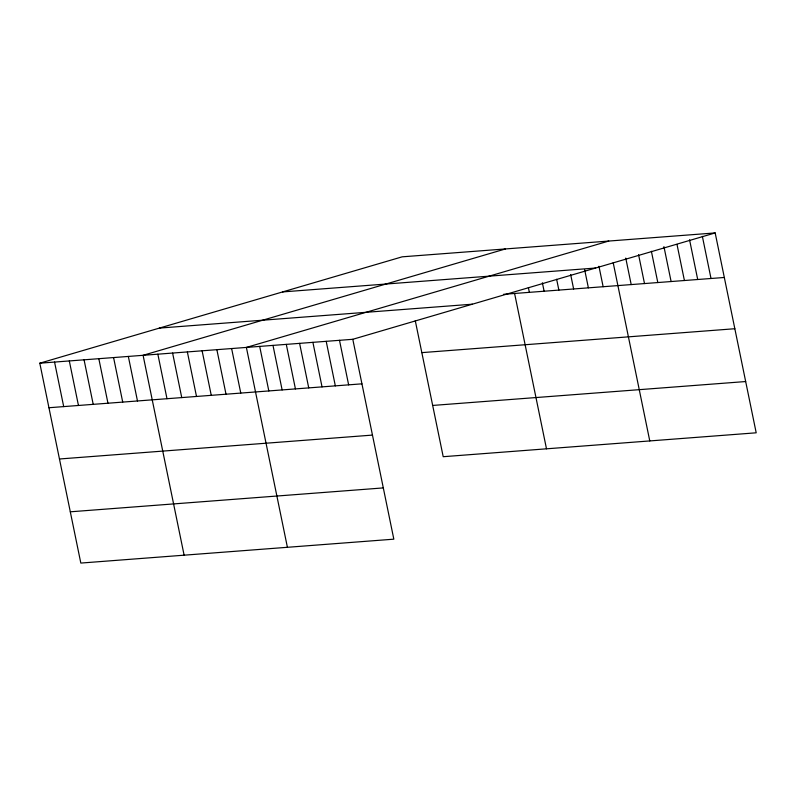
<?xml version="1.0" encoding="UTF-8"?>
<svg xmlns="http://www.w3.org/2000/svg" width="796" height="796" viewBox="0 0 796 796"><rect width="100%" height="100%" fill="white"/><g stroke="black" fill="none" stroke-linecap="round" stroke-linejoin="round"><path stroke-width="1.19" d="M39.8 363.195L352.797 339.295L393.831 539.171L80.824 563.07L39.8 363.195L402.169 256.829L715.176 232.929L756.2 432.805L443.203 456.705L415.283 320.728M505.46 248.939L143.091 355.305L184.115 555.18M608.751 241.059L246.382 347.424L287.406 547.3M352.797 339.295L715.176 232.929M282.59 291.923L595.587 268.033M503.54 294.321L724.31 277.476M159.379 328.091L472.386 304.191M421.83 352.628L734.837 328.728M48.944 407.731L361.941 383.831M432.676 405.443L745.673 381.543M59.461 458.993L372.468 435.094M70.307 511.808L383.304 487.908M702.361 236.352L711.007 278.491M689.555 239.775L697.704 279.505M676.998 244.402L684.411 280.52M663.934 246.621L671.108 281.535M651.377 251.247L657.804 282.55M638.571 254.67L644.501 283.565M625.755 258.093L631.198 284.58M613.199 262.72L649.775 440.934M598.94 266.262L603.139 286.719M584.672 269.794L588.383 287.844M570.662 274.53L573.627 288.978M556.643 279.267L558.872 290.102M542.384 282.799L544.116 291.227M528.375 287.535L529.36 292.351M514.604 293.485L546.494 448.815M339.494 340.31L348.638 384.856M326.201 341.325L335.335 385.871M312.898 342.34L322.032 386.886M299.595 343.355L308.739 387.901M286.291 344.37L295.435 388.916M272.988 345.394L282.132 389.931M259.685 346.409L268.829 390.945M231.626 348.548L240.77 393.085M216.87 349.673L226.014 394.209M202.114 350.797L211.258 395.343M187.359 351.931L196.503 396.468M172.603 353.056L181.747 397.592M157.847 354.18L166.991 398.716M128.335 356.429L137.479 400.975M113.579 357.563L122.723 402.099M98.823 358.688L107.967 403.224M84.068 359.812L93.212 404.348M69.312 360.936L78.456 405.482M54.556 362.061L63.7 406.607"/></g></svg>
